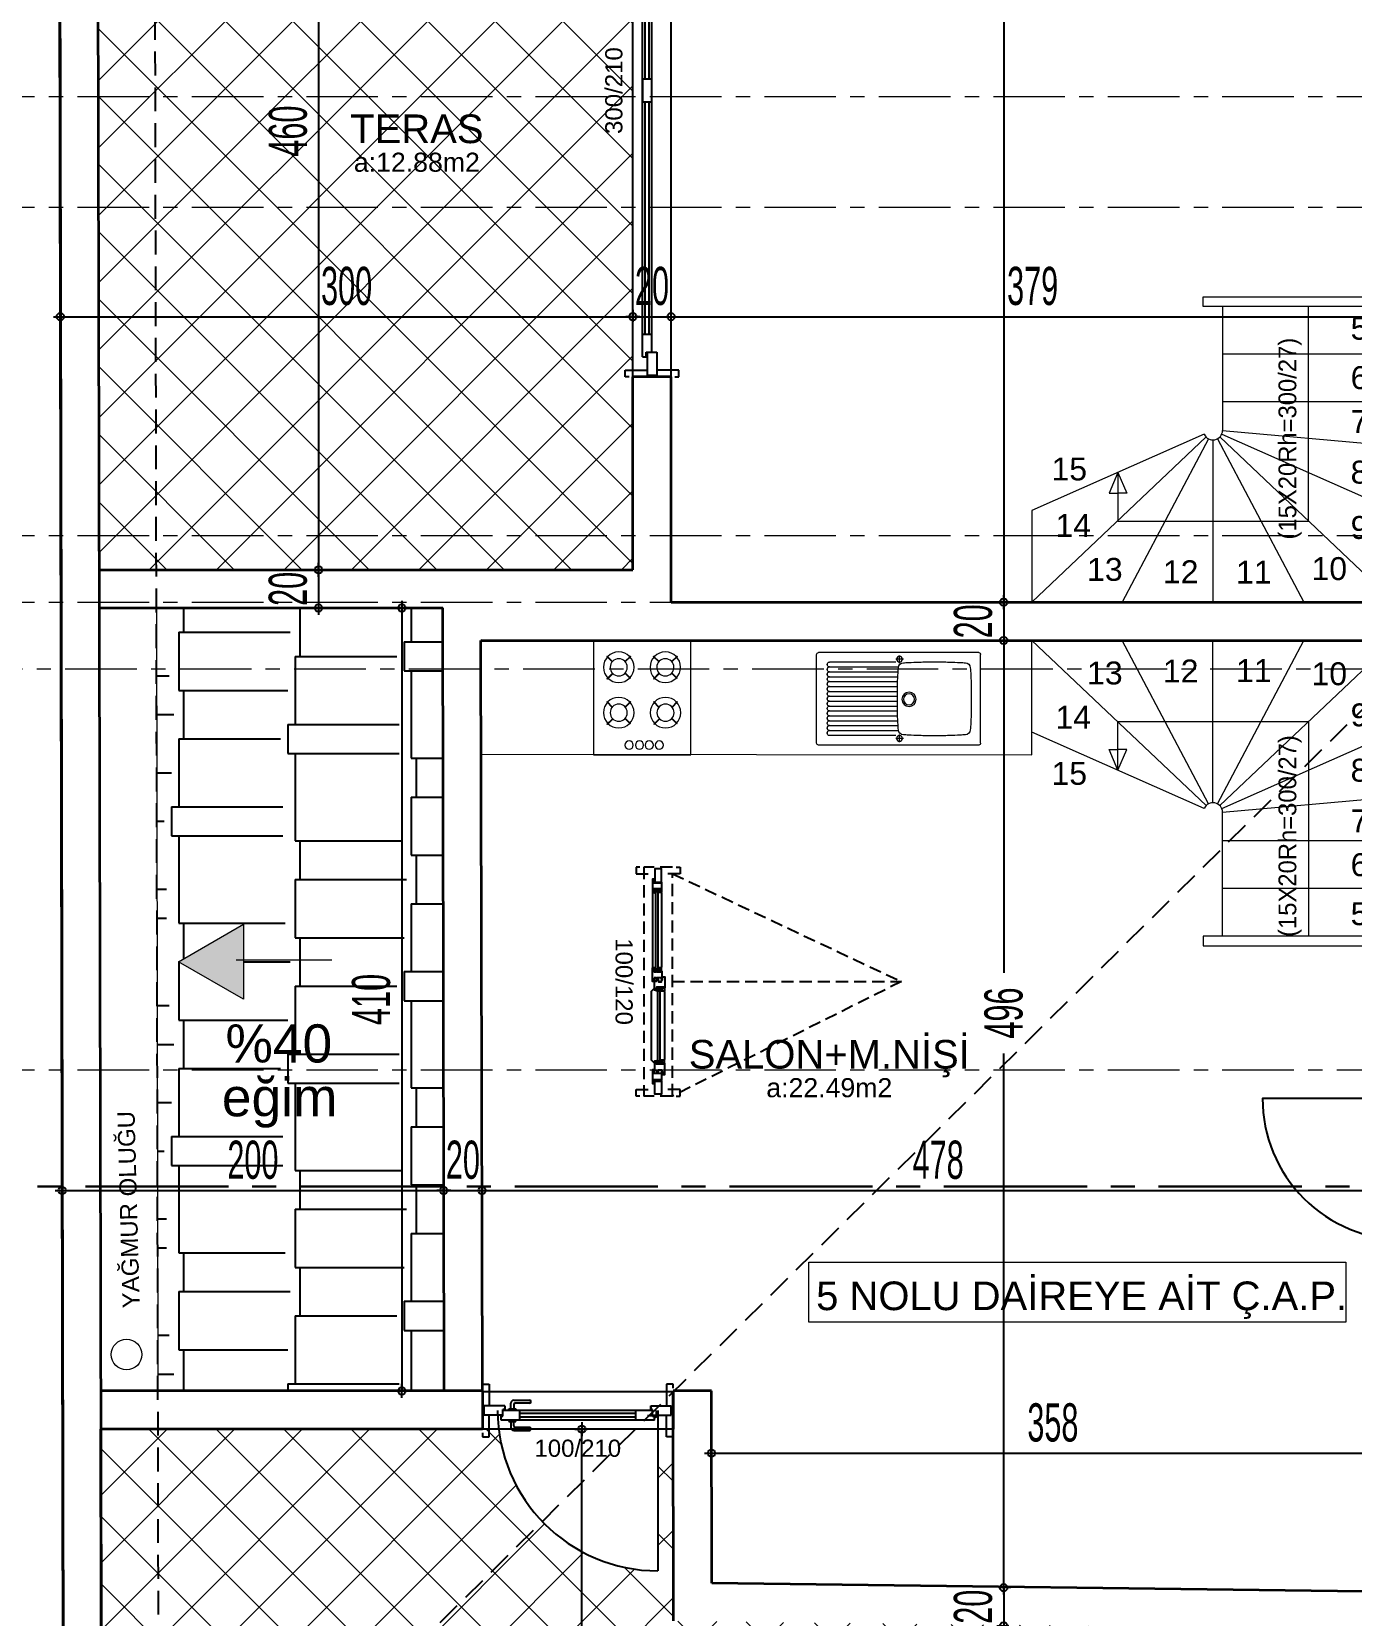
# Model space of a CAD drawing. Extents: x 386248 to 427517, y 4539405 to 4542296.
# Drawn here: x 398839 to 399531, y 4540400 to 4541230 of the extents above; entities that cross this region are included whole.
import ezdxf
from ezdxf.enums import TextEntityAlignment as Align

# ---------------------------------------------------------------- set-up
doc = ezdxf.new("R2010")
doc.units = 0
for name, pattern in [('CENTER', [2, 1.25, -0.25, 0.25, -0.25]), ('CENTER2', [1.125, 0.75, -0.125, 0.125, -0.125]), ('CENTERX2', [4, 2.5, -0.5, 0.5, -0.5]), ('DASHED2', [0.375, 0.25, -0.125]), ('DUZ', [0]), ('HIDDEN', [9.525, 6.35, -3.175])]:
    doc.linetypes.add(name, pattern=pattern)
for name, color, linetype, lineweight in [('AKS', 251, 'CENTERX2', 20), ('DUVAR', 4, 'Continuous', 35), ('GOR1', 51, 'Continuous', 25), ('KOTLAR', 63, 'Continuous', 30), ('MERDIVEN', 161, 'Continuous', 15), ('MIMARI', 2, 'Continuous', 20), ('OLCU10', 2, 'Continuous', 25), ('tarama ıslak zemin', 216, 'Continuous', 9), ('tarama2', 8, 'Continuous', 25), ('TEFRİŞ', 103, 'Continuous', 18)]:
    doc.layers.add(name, color=color, linetype=linetype, lineweight=lineweight)
for name, color, linetype in [('alan', 7, 'Continuous'), ('DIM', 7, 'Continuous'), ('duvar-kesim', 250, 'Continuous'), ('kapi', 16, 'Continuous'), ('kapi-yazi', 140, 'Continuous'), ('mahal', 7, 'Continuous'), ('Standart', 7, 'Continuous'), ('Y-IMAR', 15, 'DUZ')]:
    doc.layers.add(name, color=color, linetype=linetype)
doc.styles.get("Standard").update_dxf_attribs({"font": 'arial.ttf'})
doc.styles.add('STYLE4', font='comic.ttf', dxfattribs={"height": 9})
doc.styles.add('T', font='ISOt.shx', dxfattribs={"width": 0.6})
doc.dimstyles.new('DOT2', dxfattribs={"dimtxt": 20, "dimasz": 0.7, "dimexe": 5, "dimexo": 5, "dimgap": 6, "dimtad": 1, "dimdec": 0, "dimdsep": 46, "dimtxsty": 'T', "dimblk1": 'SEL2', "dimblk2": 'SEL2', "dimsah": 1, "dimcen": 0, "dimse1": 1, "dimse2": 1, "dimclrd": 256, "dimclre": 256, "dimclrt": 256, "dimadec": 0, "dimazin": 0, "dimtfac": 1, "dimtdec": 0, "dimtix": 1, "dimtmove": 2, "dimatfit": 3, "dimldrblk": 'SEL2', "dimfxl": 1, "dimtolj": 1, "dimtzin": 0, "dimarcsym": 0})
pattern_1 = [(45, (170792.406, 4604203.09), (-17.6776695, 17.6776695), []), (135, (170792.406, 4604203.09), (-17.6776695, -17.6776695), [])]

# ---------------------------------------------------------------- blocks, each defined once
blk = doc.blocks.new('90091099123')
at = {"layer": 'MERDIVEN'}
for p, q in [((399395.55, 4547472.78), (399305.55, 4547472.78)), ((399305.55, 4547472.78), (399305.55, 4547407.78)), ((399395.55, 4547447.78), (399305.55, 4547447.78)), ((399395.55, 4547422.78), (399305.55, 4547422.78)), ((399295.97, 4547405.76), (399205.55, 4547365.81)), ((399296.92, 4547404.34), (399205.55, 4547317.78)), ((399298.21, 4547403.36), (399252.94, 4547317.76)), ((399300.55, 4547402.78), (399300.55, 4547317.78)), ((399302.89, 4547403.36), (399348.16, 4547317.76)), ((399304.18, 4547404.34), (399395.55, 4547317.78)), ((399305.12, 4547405.76), (399395.55, 4547365.81)), ((399305.55, 4547407.78), (399395.55, 4547399.77)), ((399205.55, 4547365.81), (399205.55, 4547317.78)), ((399296.92, 4547211.21), (399205.55, 4547297.78)), ((399205.55, 4547249.74), (399205.55, 4547297.78)), ((399298.21, 4547212.2), (399252.94, 4547297.79)), ((399300.55, 4547212.78), (399300.55, 4547297.78)), ((399302.89, 4547212.2), (399348.16, 4547297.79)), ((399304.18, 4547211.21), (399395.55, 4547297.78)), ((399295.97, 4547209.8), (399205.55, 4547249.74)), ((399305.12, 4547209.8), (399395.55, 4547249.74)), ((399305.55, 4547207.78), (399395.55, 4547215.78)), ((399305.55, 4547142.78), (399305.55, 4547207.78)), ((399395.55, 4547192.78), (399305.55, 4547192.78)), ((399395.55, 4547167.78), (399305.55, 4547167.78)), ((399395.55, 4547142.78), (399305.55, 4547142.78))]:
    blk.add_line(p, q, dxfattribs=at)
at = {"layer": 'MERDIVEN', "color": 1}
for points in [[(399395.55, 4547472.78), (399295.47, 4547472.78), (399295.47, 4547477.78), (399395.55, 4547477.78)], [(399395.55, 4547142.78), (399295.47, 4547142.78), (399295.47, 4547137.78), (399395.55, 4547137.78)]]:
    blk.add_lwpolyline(points, dxfattribs=at)
at = {"layer": 'MERDIVEN'}
for points in [[(399250.76, 4547385.78), (399250.76, 4547360.28), (399350.55, 4547360.28), (399350.55, 4547472.78)], [(399250.76, 4547385.78), (399246.12, 4547374.98), (399250.76, 4547374.98)], [(399250.76, 4547385.78), (399255.41, 4547374.98), (399250.76, 4547374.98)], [(399250.76, 4547229.77), (399250.76, 4547255.28), (399350.55, 4547255.28), (399350.55, 4547142.78)], [(399250.76, 4547229.77), (399246.12, 4547240.57), (399250.76, 4547240.57)], [(399250.76, 4547229.77), (399255.41, 4547240.57), (399250.76, 4547240.57)]]:
    blk.add_lwpolyline(points, dxfattribs=at)
for centre, start, end in [((399300.55, 4547407.78), 203.83429, 0), ((399300.55, 4547207.78), 0, 156.16571)]:
    blk.add_arc(centre, 5, start, end, dxfattribs=at)
for s, p in [('5', (399372.7, 4547455.32)), ('6', (399372.7, 4547429.43)), ('7', (399372.7, 4547406.44)), ('15', (399215.93, 4547381.59)), ('8', (399372.7, 4547379.93)), ('14', (399218, 4547351.98)), ('9', (399372.7, 4547350.94)), ('13', (399234.57, 4547328.99)), ('12', (399274.33, 4547327.74)), ('11', (399312.64, 4547327.54)), ('10', (399352.2, 4547329.4)), ('13', (399234.57, 4547274.72)), ('12', (399274.33, 4547275.76)), ('11', (399312.64, 4547275.97)), ('10', (399352.2, 4547274.31)), ('14', (399218, 4547251.53)), ('9', (399372.7, 4547252.77)), ('15', (399215.93, 4547222.12)), ('8', (399372.7, 4547223.78)), ('7', (399372.7, 4547197.27)), ('6', (399372.7, 4547174.28)), ('5', (399372.7, 4547148.6))]:
    blk.add_text(s, height=12, dxfattribs=at).set_placement(p)
at = {"layer": 'MERDIVEN', "style": 'STYLE4'}
for p in [(399344.23, 4547350.64), (399344.23, 4547142.44)]:
    blk.add_text('(15X20Rh=300/27)', height=9.3209, rotation=90, dxfattribs=at).set_placement(p)
blk = doc.blocks.new('50505')
at = {"layer": 'Y-IMAR', "color": 6, "linetype": 'DASHED2', "ltscale": 50}
blk.add_line((399490.75, 4547372.27), (398698.28, 4546588.08), dxfattribs=at)
blk = doc.blocks.new('G$C086A00F8')
blk.add_line((18.93, 80.44), (18.93, 30.26))
blk.add_lwpolyline([(39.35, 34.11), (19.74, 0), (0, 34.05)], close=True)
for points in [[(19.74, 0), (39.35, 34.11), (0, 34.05)], [(39.35, 34.11), (0, 34.05), (19.74, 0), (39.35, 34.11)], [(0, 34.05), (19.74, 0), (39.35, 34.11), (0, 34.05)]]:
    blk.add_solid(points)
for s, p in [('%40', (72.47, 24.67)), ('eğim', (100.64, 22.77))]:
    blk.add_text(s, height=20, rotation=90).set_placement(p)
blk = doc.blocks.new('SEL2')
at = {"layer": 'OLCU10'}
for p, q in [((5.25, 0), (-5.25, 0)), ((0, 5.25), (0, -3.95))]:
    blk.add_line(p, q, dxfattribs=at)
blk.add_circle((0, 0), 2.75, dxfattribs=at)
blk = doc.blocks.new('*D2255')
at = {"layer": 'Defpoints', "color": 0}
for p in [(399336.09, 4541607.38), (399337.53, 4540930.76), (399348.29, 4540930.76)]:
    blk.add_point(p, dxfattribs=at)
at = {"layer": 'DIM', "lineweight": -2}
blk.add_line((399348.29, 4541606.68), (399348.29, 4540931.46), dxfattribs=at)
at = {"layer": 'DIM', "linetype": 'ByBlock', "lineweight": -2, "xscale": 0.7, "yscale": 0.7, "zscale": 0.7}
for p, rotation in [((399348.29, 4541607.38), 90), ((399348.29, 4540930.76), 270)]:
    blk.add_blockref('SEL2', p, dxfattribs=dict(at, rotation=rotation))
at = {"layer": 'DIM', "insert": (399332.29, 4541269.07), "char_height": 20, "attachment_point": 5, "rotation": 90, "style": 'T'}
blk.add_mtext('\\A1;677', dxfattribs=at)
blk = doc.blocks.new('*D2256')
at = {"layer": 'Defpoints', "color": 0}
for p in [(399337.53, 4540930.76), (399323.95, 4540910.76), (399348.29, 4540910.76)]:
    blk.add_point(p, dxfattribs=at)
at = {"layer": 'DIM', "lineweight": -2}
for p, q in [((399348.29, 4540931.46), (399348.29, 4540932.16)), ((399348.29, 4540930.76), (399348.29, 4540910.76)), ((399348.29, 4540910.06), (399348.29, 4540909.36))]:
    blk.add_line(p, q, dxfattribs=at)
at = {"layer": 'DIM', "linetype": 'ByBlock', "lineweight": -2, "xscale": 0.7, "yscale": 0.7, "zscale": 0.7}
for p, rotation in [((399348.29, 4540930.76), 270), ((399348.29, 4540910.76), 90)]:
    blk.add_blockref('SEL2', p, dxfattribs=dict(at, rotation=rotation))
at = {"layer": 'DIM', "insert": (399332.29, 4540920.76), "char_height": 20, "attachment_point": 5, "rotation": 90, "style": 'T'}
blk.add_mtext('\\A1;20', dxfattribs=at)
blk = doc.blocks.new('*D2257')
at = {"layer": 'Defpoints', "color": 0}
for p in [(399323.95, 4540910.76), (399348.29, 4540414.56), (399378.19, 4540414.56)]:
    blk.add_point(p, dxfattribs=at)
at = {"layer": 'DIM', "lineweight": -2}
for p, q in [((399348.29, 4540910.06), (399348.29, 4540736.71)), ((399348.29, 4540415.26), (399348.29, 4540694.43))]:
    blk.add_line(p, q, dxfattribs=at)
at = {"layer": 'DIM', "linetype": 'ByBlock', "lineweight": -2, "xscale": 0.7, "yscale": 0.7, "zscale": 0.7}
for p, rotation in [((399348.29, 4540910.76), 90), ((399348.29, 4540414.56), 270)]:
    blk.add_blockref('SEL2', p, dxfattribs=dict(at, rotation=rotation))
at = {"layer": 'DIM', "insert": (399348.29, 4540715.57), "char_height": 20, "attachment_point": 5, "rotation": 90, "style": 'T'}
blk.add_mtext('\\A1;496', dxfattribs=at)
blk = doc.blocks.new('*D2258')
at = {"layer": 'Defpoints', "color": 0}
for p in [(399378.19, 4540414.56), (399348.29, 4540394.56), (399377.94, 4540394.56)]:
    blk.add_point(p, dxfattribs=at)
at = {"layer": 'DIM', "lineweight": -2}
for p, q in [((399348.29, 4540415.26), (399348.29, 4540415.96)), ((399348.29, 4540414.56), (399348.29, 4540394.56)), ((399348.29, 4540393.86), (399348.29, 4540393.16))]:
    blk.add_line(p, q, dxfattribs=at)
at = {"layer": 'DIM', "linetype": 'ByBlock', "lineweight": -2, "xscale": 0.7, "yscale": 0.7, "zscale": 0.7}
for p, rotation in [((399348.29, 4540414.56), 270), ((399348.29, 4540394.56), 90)]:
    blk.add_blockref('SEL2', p, dxfattribs=dict(at, rotation=rotation))
at = {"layer": 'DIM', "insert": (399332.29, 4540404.56), "char_height": 20, "attachment_point": 5, "rotation": 90, "style": 'T'}
blk.add_mtext('\\A1;20', dxfattribs=at)
blk = doc.blocks.new('*D2260')
at = {"layer": 'Defpoints', "color": 0}
for p in [(398854.81, 4540637.83), (399054.81, 4540638.23), (399054.81, 4540622.57)]:
    blk.add_point(p, dxfattribs=at)
at = {"layer": 'DIM', "lineweight": -2}
blk.add_line((398855.51, 4540622.57), (399054.11, 4540622.57), dxfattribs=at)
at = {"layer": 'DIM', "linetype": 'ByBlock', "lineweight": -2, "xscale": 0.7, "yscale": 0.7, "zscale": 0.7, "rotation": 180}
blk.add_blockref('SEL2', (398854.81, 4540622.57), dxfattribs=at)
at = {"layer": 'DIM', "linetype": 'ByBlock', "lineweight": -2, "xscale": 0.7, "yscale": 0.7, "zscale": 0.7}
blk.add_blockref('SEL2', (399054.81, 4540622.57), dxfattribs=at)
at = {"layer": 'DIM', "insert": (398954.81, 4540638.57), "char_height": 20, "attachment_point": 5, "style": 'T'}
blk.add_mtext('\\A1;200', dxfattribs=at)
blk = doc.blocks.new('*D2261')
at = {"layer": 'Defpoints', "color": 0}
for p in [(399054.81, 4540638.23), (399074.9, 4540622.57), (399074.9, 4540594.58)]:
    blk.add_point(p, dxfattribs=at)
at = {"layer": 'DIM', "lineweight": -2}
for p, q in [((399054.11, 4540622.57), (399053.41, 4540622.57)), ((399054.81, 4540622.57), (399074.9, 4540622.57)), ((399075.6, 4540622.57), (399076.3, 4540622.57))]:
    blk.add_line(p, q, dxfattribs=at)
at = {"layer": 'DIM', "linetype": 'ByBlock', "lineweight": -2, "xscale": 0.7, "yscale": 0.7, "zscale": 0.7}
blk.add_blockref('SEL2', (399054.81, 4540622.57), dxfattribs=at)
at = {"layer": 'DIM', "linetype": 'ByBlock', "lineweight": -2, "xscale": 0.7, "yscale": 0.7, "zscale": 0.7, "rotation": 180}
blk.add_blockref('SEL2', (399074.9, 4540622.57), dxfattribs=at)
at = {"layer": 'DIM', "insert": (399064.86, 4540638.57), "char_height": 20, "attachment_point": 5, "style": 'T'}
blk.add_mtext('\\A1;20', dxfattribs=at)
blk = doc.blocks.new('*D2262')
at = {"layer": 'Defpoints', "color": 0}
for p in [(399552.94, 4540622.57), (399074.9, 4540594.58), (399552.94, 4540594.58)]:
    blk.add_point(p, dxfattribs=at)
at = {"layer": 'DIM', "lineweight": -2}
blk.add_line((399075.6, 4540622.57), (399552.24, 4540622.57), dxfattribs=at)
at = {"layer": 'DIM', "linetype": 'ByBlock', "lineweight": -2, "xscale": 0.7, "yscale": 0.7, "zscale": 0.7, "rotation": 180}
blk.add_blockref('SEL2', (399074.9, 4540622.57), dxfattribs=at)
at = {"layer": 'DIM', "linetype": 'ByBlock', "lineweight": -2, "xscale": 0.7, "yscale": 0.7, "zscale": 0.7}
blk.add_blockref('SEL2', (399552.94, 4540622.57), dxfattribs=at)
at = {"layer": 'DIM', "insert": (399313.92, 4540638.57), "char_height": 20, "attachment_point": 5, "style": 'T'}
blk.add_mtext('\\A1;478', dxfattribs=at)
blk = doc.blocks.new('*D2273')
at = {"layer": 'Defpoints', "color": 0}
for p in [(399127.22, 4540497.59), (399138.31, 4540497.59), (399138.31, 4540197.54)]:
    blk.add_point(p, dxfattribs=at)
at = {"layer": 'DIM', "lineweight": -2}
blk.add_line((399127.22, 4540198.24), (399127.22, 4540496.89), dxfattribs=at)
at = {"layer": 'DIM', "linetype": 'ByBlock', "lineweight": -2, "xscale": 0.7, "yscale": 0.7, "zscale": 0.7}
for p, rotation in [((399127.22, 4540497.59), 90), ((399127.22, 4540197.54), 270)]:
    blk.add_blockref('SEL2', p, dxfattribs=dict(at, rotation=rotation))
at = {"layer": 'DIM', "insert": (399111.22, 4540347.57), "char_height": 20, "attachment_point": 5, "rotation": 90, "style": 'T'}
blk.add_mtext('\\A1;300', dxfattribs=at)
blk = doc.blocks.new('*D2274')
at = {"layer": 'Defpoints', "color": 0}
for p in [(399028.59, 4540927.76), (399032.83, 4540517.59), (399035.07, 4540517.59)]:
    blk.add_point(p, dxfattribs=at)
at = {"layer": 'DIM', "lineweight": -2}
blk.add_line((399032.83, 4540927.06), (399032.83, 4540518.29), dxfattribs=at)
at = {"layer": 'DIM', "linetype": 'ByBlock', "lineweight": -2, "xscale": 0.7, "yscale": 0.7, "zscale": 0.7}
for p, rotation in [((399032.83, 4540927.76), 90), ((399032.83, 4540517.59), 270)]:
    blk.add_blockref('SEL2', p, dxfattribs=dict(at, rotation=rotation))
at = {"layer": 'DIM', "insert": (399016.83, 4540722.68), "char_height": 20, "attachment_point": 5, "rotation": 90, "style": 'T'}
blk.add_mtext('\\A1;410', dxfattribs=at)
blk = doc.blocks.new('*D2275')
at = {"layer": 'Defpoints', "color": 0}
for p in [(398853.89, 4541103.42), (399153.95, 4541103.42), (399153.95, 4541080.34)]:
    blk.add_point(p, dxfattribs=at)
at = {"layer": 'DIM', "lineweight": -2}
blk.add_line((398854.59, 4541080.34), (399153.25, 4541080.34), dxfattribs=at)
at = {"layer": 'DIM', "linetype": 'ByBlock', "lineweight": -2, "xscale": 0.7, "yscale": 0.7, "zscale": 0.7, "rotation": 180}
blk.add_blockref('SEL2', (398853.89, 4541080.34), dxfattribs=at)
at = {"layer": 'DIM', "linetype": 'ByBlock', "lineweight": -2, "xscale": 0.7, "yscale": 0.7, "zscale": 0.7}
blk.add_blockref('SEL2', (399153.95, 4541080.34), dxfattribs=at)
at = {"layer": 'DIM', "insert": (399003.92, 4541096.34), "char_height": 20, "attachment_point": 5, "style": 'T'}
blk.add_mtext('\\A1;300', dxfattribs=at)
blk = doc.blocks.new('*D2276')
at = {"layer": 'Defpoints', "color": 0}
for p in [(399153.95, 4541103.42), (399173.95, 4541080.34), (399173.95, 4541065.77)]:
    blk.add_point(p, dxfattribs=at)
at = {"layer": 'DIM', "lineweight": -2}
for p, q in [((399153.25, 4541080.34), (399152.55, 4541080.34)), ((399153.95, 4541080.34), (399173.95, 4541080.34)), ((399174.65, 4541080.34), (399175.35, 4541080.34))]:
    blk.add_line(p, q, dxfattribs=at)
at = {"layer": 'DIM', "linetype": 'ByBlock', "lineweight": -2, "xscale": 0.7, "yscale": 0.7, "zscale": 0.7}
blk.add_blockref('SEL2', (399153.95, 4541080.34), dxfattribs=at)
at = {"layer": 'DIM', "linetype": 'ByBlock', "lineweight": -2, "xscale": 0.7, "yscale": 0.7, "zscale": 0.7, "rotation": 180}
blk.add_blockref('SEL2', (399173.95, 4541080.34), dxfattribs=at)
at = {"layer": 'DIM', "insert": (399163.95, 4541096.34), "char_height": 20, "attachment_point": 5, "style": 'T'}
blk.add_mtext('\\A1;20', dxfattribs=at)
blk = doc.blocks.new('*D2277')
at = {"layer": 'Defpoints', "color": 0}
for p in [(399552.94, 4541080.34), (399173.95, 4541065.77), (399552.94, 4541065.77)]:
    blk.add_point(p, dxfattribs=at)
at = {"layer": 'DIM', "lineweight": -2}
blk.add_line((399174.65, 4541080.34), (399552.24, 4541080.34), dxfattribs=at)
at = {"layer": 'DIM', "linetype": 'ByBlock', "lineweight": -2, "xscale": 0.7, "yscale": 0.7, "zscale": 0.7, "rotation": 180}
blk.add_blockref('SEL2', (399173.95, 4541080.34), dxfattribs=at)
at = {"layer": 'DIM', "linetype": 'ByBlock', "lineweight": -2, "xscale": 0.7, "yscale": 0.7, "zscale": 0.7}
blk.add_blockref('SEL2', (399552.94, 4541080.34), dxfattribs=at)
at = {"layer": 'DIM', "insert": (399363.45, 4541096.34), "char_height": 20, "attachment_point": 5, "style": 'T'}
blk.add_mtext('\\A1;379', dxfattribs=at)
blk = doc.blocks.new('*D2287')
at = {"layer": 'Defpoints', "color": 0}
for p in [(399013.48, 4541407.38), (398989.22, 4540947.76), (399014.09, 4540947.76)]:
    blk.add_point(p, dxfattribs=at)
at = {"layer": 'DIM', "lineweight": -2}
blk.add_line((398989.22, 4541406.68), (398989.22, 4540948.46), dxfattribs=at)
at = {"layer": 'DIM', "linetype": 'ByBlock', "lineweight": -2, "xscale": 0.7, "yscale": 0.7, "zscale": 0.7}
for p, rotation in [((398989.22, 4541407.38), 90), ((398989.22, 4540947.76), 270)]:
    blk.add_blockref('SEL2', p, dxfattribs=dict(at, rotation=rotation))
at = {"layer": 'DIM', "insert": (398973.22, 4541177.57), "char_height": 20, "attachment_point": 5, "rotation": 90, "style": 'T'}
blk.add_mtext('\\A1;460', dxfattribs=at)
blk = doc.blocks.new('*D2288')
at = {"layer": 'Defpoints', "color": 0}
for p in [(399014.09, 4540947.76), (398989.22, 4540927.76), (399014.09, 4540927.76)]:
    blk.add_point(p, dxfattribs=at)
at = {"layer": 'DIM', "lineweight": -2}
for p, q in [((398989.22, 4540948.46), (398989.22, 4540949.16)), ((398989.22, 4540947.76), (398989.22, 4540927.76)), ((398989.22, 4540927.06), (398989.22, 4540926.36))]:
    blk.add_line(p, q, dxfattribs=at)
at = {"layer": 'DIM', "linetype": 'ByBlock', "lineweight": -2, "xscale": 0.7, "yscale": 0.7, "zscale": 0.7}
for p, rotation in [((398989.22, 4540947.76), 270), ((398989.22, 4540927.76), 90)]:
    blk.add_blockref('SEL2', p, dxfattribs=dict(at, rotation=rotation))
at = {"layer": 'DIM', "insert": (398973.22, 4540937.76), "char_height": 20, "attachment_point": 5, "rotation": 90, "style": 'T'}
blk.add_mtext('\\A1;20', dxfattribs=at)
blk = doc.blocks.new('fm-door5')
at = {"linetype": 'Continuous'}
for p, q in [((0, 2.5), (0, -2.5)), ((10, 2.5), (0, 2.5)), ((8, 5), (8, 3)), ((8, 5), (242, 5)), ((10, 3), (8, 3)), ((8, 3), (10, 3)), ((10, 3), (10, 0)), ((10, 2.5), (10, -2.5)), ((10, 0), (240, 0)), ((18, 5), (18, 0)), ((232, 5), (232, 0)), ((240, 3), (242, 3)), ((240, 3), (240, 0)), ((240, 3), (242, 3)), ((240, 2.5), (250, 2.5)), ((240, -2.5), (240, 2.5)), ((242, 5), (242, 3)), ((250, -2.5), (250, 2.5)), ((10, -2.5), (0, -2.5)), ((240, -2.5), (250, -2.5))]:
    blk.add_line(p, q, dxfattribs=at)
at = {"color": 8, "linetype": 'Continuous'}
for p, q in [((18, 3.5), (120, 3.5)), ((18, 1.5), (120, 1.5)), ((130, 3.5), (232, 3.5)), ((130, 1.5), (232, 1.5))]:
    blk.add_line(p, q, dxfattribs=at)
at = {"linetype": 'Continuous'}
blk.add_lwpolyline([(130, 5), (120, 5), (120, 0), (130, 0)], close=True, dxfattribs=at)
blk = doc.blocks.new('Firin-3')
blk.add_lwpolyline([(-25.5, 0), (25.5, 0), (25.5, -60), (-25.5, -60)], close=True)
at = {"color": 8}
for points in [[(-18.33, -8.27), (-15.49, -11.11), (-15.67, -11.29), (-18.51, -8.45)], [(-6.09, -8.27), (-5.91, -8.45), (-8.75, -11.29), (-8.93, -11.11)], [(6.09, -8.27), (8.93, -11.11), (8.75, -11.29), (5.91, -8.45)], [(18.32, -8.27), (18.5, -8.45), (15.67, -11.29), (15.48, -11.11)], [(-18.2, -19.98), (-18.38, -19.79), (-15.54, -16.96), (-15.36, -17.14)], [(-9.07, -17.42), (-6.23, -20.26), (-6.05, -20.08), (-8.89, -17.24)], [(6.22, -19.98), (6.04, -19.79), (8.88, -16.96), (9.06, -17.14)], [(15.34, -17.42), (18.18, -20.26), (18.36, -20.08), (15.53, -17.24)], [(-18.43, -32.06), (-15.59, -34.89), (-15.77, -35.08), (-18.61, -32.24)], [(-6.19, -32.06), (-6.01, -32.24), (-8.85, -35.08), (-9.03, -34.89)], [(6.09, -32.06), (8.93, -34.89), (8.75, -35.08), (5.91, -32.24)], [(18.32, -32.06), (18.5, -32.24), (15.67, -35.08), (15.48, -34.89)], [(-18.3, -43.76), (-18.48, -43.58), (-15.64, -40.74), (-15.46, -40.92)], [(-9.17, -41.2), (-6.33, -44.04), (-6.15, -43.86), (-8.99, -41.02)], [(6.22, -43.76), (6.04, -43.58), (8.88, -40.74), (9.06, -40.92)], [(15.34, -41.2), (18.18, -44.04), (18.36, -43.86), (15.53, -41.02)]]:
    blk.add_lwpolyline(points, close=True, dxfattribs=at)
for centre, radius in [((-12.21, -14.07), 8.01), ((12.21, -14.07), 8.01), ((-12.21, -14.07), 4.49), ((12.21, -14.07), 4.49), ((-12.31, -37.85), 8.01), ((12.21, -37.85), 8.01), ((-12.31, -37.85), 4.49), ((12.21, -37.85), 4.49), ((-9.03, -54.83), 2.16), ((-3.78, -54.83), 2.16), ((1.34, -54.83), 2.16), ((6.77, -54.83), 2.16)]:
    blk.add_circle(centre, radius, dxfattribs=at)
blk = doc.blocks.new('Evye-2')
for p, q in [((-37.5, -23), (-37.5, 23.5)), ((-36.5, 24.5), (47.5, 24.5)), ((3, 21), (7, 21)), ((5, 19), (5, 23)), ((48.5, -23), (48.5, 23.5)), ((-36.5, -24), (47.5, -24)), ((3, -20.5), (7, -20.5)), ((5, -22.5), (5, -18.5))]:
    blk.add_line(p, q)
at = {"color": 8}
for p, q in [((41.7, 16.9366), (5.5459, 16.9366)), ((7, 19.5), (41.7, 19.5)), ((42.9, 18.3), (42.9, 18.1366)), ((41.7, 14.3766), (6, 14.3766)), ((41.7, 11.8166), (6, 11.8166)), ((41.7, 9.2566), (6, 9.2566)), ((42.9, 15.7366), (42.9, 15.5766)), ((42.9, 13.1766), (42.9, 13.0166)), ((42.9, 10.6166), (42.9, 10.4566)), ((41.7, 6.6966), (6.0519, 6.6966)), ((41.7, 4.1366), (6.0917, 4.1366)), ((41.7, 1.5766), (6.1117, 1.5766)), ((42.9, 8.0566), (42.9, 7.8966)), ((42.9, 5.4966), (42.9, 5.3366)), ((42.9, 2.9366), (42.9, 2.7766)), ((42.9, 0.3766), (42.9, 0.2166)), ((41.7, -6.1034), (6.0537, -6.1034)), ((41.7, -3.5434), (6.0928, -3.5434)), ((41.7, -0.9834), (6.1121, -0.9834)), ((42.9, -2.1834), (42.9, -2.3434)), ((42.9, -4.7434), (42.9, -4.9034)), ((42.9, -7.3034), (42.9, -7.4634)), ((41.7, -16.3434), (5.5602, -16.3434)), ((41.7, -8.6634), (6, -8.6634)), ((41.7, -11.2234), (6, -11.2234)), ((41.7, -13.7834), (6, -13.7834)), ((42.9, -9.8634), (42.9, -10.0234)), ((42.9, -12.4234), (42.9, -12.5834)), ((42.9, -14.9834), (42.9, -15.1434)), ((7, -19), (41.7, -19)), ((42.9, -17.5434), (42.9, -17.8))]:
    blk.add_line(p, q, dxfattribs=at)
for centre, radius in [((5, 21), 1.5), ((0, 0), 3.75), ((0, 0), 2.9), ((5, -20.5), 1.5)]:
    blk.add_circle(centre, radius)
for centre, radius, start, end in [((-36.5, 23.5), 1, 90, 180), ((-29.5, 16.5), 2.5831, 90, 180), ((-22.9779, -47.8015), 67.2017, 93.313256, 95.56949), ((-17.2225, -147.2206), 166.7873, 91.373663, 93.313194), ((-13.2502, -312.8726), 332.4869, 89.999972, 91.373679), ((-13.2498, -312.8726), 332.4869, 88.626321, 90.000028), ((-9.2775, -147.2206), 166.7873, 86.686806, 88.626337), ((-3.5221, -47.8011), 67.2014, 84.430506, 86.686741), ((3, 16.5), 2.5831, 0, 90), ((47.5, 23.5), 1, 0, 90), ((134.2205, 4.2225), 166.7873, 176.686806, 178.626337), ((34.8012, 9.9778), 67.2016, 174.430498, 176.686733), ((-61.3012, 9.9779), 67.2016, 3.313246, 5.569481), ((-160.7205, 4.2225), 166.7873, 1.373663, 3.313194), ((299.8725, 0.2501), 332.4869, 178.626321, 180.000028), ((299.8725, 0.2498), 332.4869, 179.999972, 181.373679), ((-326.3726, 0.2498), 332.4869, 358.626321, 0.000028), ((-326.3725, 0.2501), 332.4869, 359.999972, 1.373679), ((134.2205, -3.7226), 166.7873, 181.373663, 183.313194), ((-160.7205, -3.7226), 166.7873, 356.686806, 358.626337), ((34.8012, -9.4779), 67.2015, 183.313269, 185.569504), ((-29.5, -16), 2.5831, 180, 270), ((3, -16), 2.5831, 270, 0), ((-61.3012, -9.478), 67.2015, 354.430518, 356.686753), ((-36.5, -23), 1, 180, 270), ((-22.9779, 48.3014), 67.2017, 264.43051, 266.686744), ((-17.2225, 147.7205), 166.7873, 266.686806, 268.626337), ((-13.2502, 313.3725), 332.4869, 268.626321, 270.000028), ((-13.2498, 313.3725), 332.4869, 269.999972, 271.373679), ((-9.2775, 147.7205), 166.7873, 271.373663, 273.313194), ((-3.5221, 48.301), 67.2014, 273.313238, 275.569472), ((47.5, -23), 1, 270, 0)]:
    blk.add_arc(centre, radius, start, end)
for centre, start, end in [((41.7, 18.3), 0, 90), ((41.7, 18.1366), 270, 0), ((41.7, 15.7366), 0, 90), ((41.7, 15.5766), 270, 0), ((41.7, 13.1766), 0, 90), ((41.7, 13.0166), 270, 0), ((41.7, 10.6166), 0, 90), ((41.7, 10.4566), 270, 0), ((41.7, 8.0566), 0, 90), ((41.7, 7.8966), 270, 0), ((41.7, 5.4966), 0, 90), ((41.7, 5.3366), 270, 0), ((41.7, 2.9366), 0, 90), ((41.7, 2.7766), 270, 0), ((41.7, 0.3766), 0, 90), ((41.7, 0.2166), 270, 0), ((41.7, -2.1834), 0, 90), ((41.7, -2.3434), 270, 0), ((41.7, -4.7434), 0, 90), ((41.7, -4.9034), 270, 0), ((41.7, -7.3034), 0, 90), ((41.7, -7.4634), 270, 0), ((41.7, -9.8634), 0, 90), ((41.7, -10.0234), 270, 0), ((41.7, -12.4234), 0, 90), ((41.7, -12.5834), 270, 0), ((41.7, -14.9834), 0, 90), ((41.7, -15.1434), 270, 0), ((41.7, -17.5434), 0, 90), ((41.7, -17.8), 270, 0)]:
    blk.add_arc(centre, 1.2, start, end, dxfattribs=at)
blk = doc.blocks.new('*D2313')
at = {"layer": 'Defpoints', "color": 0}
for p in [(399552.94, 4540484.97), (399195.16, 4540467.22), (399552.94, 4540467.22)]:
    blk.add_point(p, dxfattribs=at)
at = {"layer": 'DIM', "lineweight": -2}
blk.add_line((399195.86, 4540484.97), (399552.24, 4540484.97), dxfattribs=at)
at = {"layer": 'DIM', "linetype": 'ByBlock', "lineweight": -2, "xscale": 0.7, "yscale": 0.7, "zscale": 0.7, "rotation": 180}
blk.add_blockref('SEL2', (399195.16, 4540484.97), dxfattribs=at)
at = {"layer": 'DIM', "linetype": 'ByBlock', "lineweight": -2, "xscale": 0.7, "yscale": 0.7, "zscale": 0.7}
blk.add_blockref('SEL2', (399552.94, 4540484.97), dxfattribs=at)
at = {"layer": 'DIM', "insert": (399374.05, 4540500.97), "char_height": 20, "attachment_point": 5, "style": 'T'}
blk.add_mtext('\\A1;358', dxfattribs=at)
blk = doc.blocks.new('G$C5DD4B624')
at = {"layer": 'Standart', "color": 2, "linetype": 'CENTER2', "lineweight": 30, "ltscale": 100}
blk.add_lwpolyline([(-239.11, 858.4), (2019.62, 858.4)], dxfattribs=at)
blk = doc.blocks.new('fm-win2')
at = {"color": 8, "linetype": 'Continuous'}
for p, q in [((11, 1.37), (11, 0.17)), ((11, 1.37), (54.25, 1.37)), ((11, 0.17), (54.25, 0.17)), ((12, 1.37), (12, 0.17)), ((12.75, 3), (52.5, 3)), ((53.25, 1.37), (53.25, 0.17)), ((54.25, 1.37), (54.25, 0.17)), ((63.85, 0.28), (63.85, -0.92)), ((63.85, 0.28), (103.15, 0.28)), ((64.85, 0.28), (64.85, -0.92)), ((102.15, 0.28), (102.15, -0.92)), ((103.15, 0.28), (103.15, -0.92)), ((12.85, -1.85), (52.3, -1.85)), ((63.85, -0.92), (103.15, -0.92)), ((65.4, -3.35), (101.6, -3.35))]:
    blk.add_line(p, q, dxfattribs=at)
at = {"linetype": 'Continuous'}
for points in [[(7, -1.75), (0, -1.75), (0, 1.75), (7, 1.75)], [(7.5, -1.7), (7.5, -0.1), (7.2, -0.1), (7.2, 0.2), (7.5, 0.2), (7.5, 0.7), (7.2, 0.7), (7.2, 1), (7.5, 1), (7.5, 2), (6.16, 2), (6.16, 2.7), (5.65, 2.7), (5.51, 2), (5.2, 2), (5.4, 3), (12.5, 3), (12.7, 2), (12.39, 2), (12.25, 2.7), (11.74, 2.7), (11.74, 2), (10.5, 2), (10.5, 1), (10.8, 1), (10.8, 0.7), (10.5, 0.7), (10.5, 0.2), (10.8, 0.2), (10.8, -0.1), (10.5, -0.1), (10.5, -1.7), (10.8, -1.7), (10.8, -2), (7.2, -2), (7.2, -1.7)], [(58, 2), (59.24, 2), (59.24, 2.7), (59.75, 2.7), (59.89, 2), (60.2, 2), (60, 3), (52.75, 3), (52.55, 2), (52.86, 2), (53, 2.7), (53.51, 2.7), (53.51, 2), (54.75, 2), (54.75, 1), (54.45, 1), (54.45, 0.7), (54.75, 0.7), (54.75, 0.2), (54.45, 0.2), (54.45, -0.1), (54.75, -0.1), (54.75, -1.69), (54.45, -1.69), (54.45, -2), (58.3, -2), (58.3, -1.69), (58, -1.69), (58, -0.1), (58.3, -0.1), (58.3, 0.2), (58, 0.2), (58, 0.7), (58.3, 0.7), (58.3, 1), (58, 1)], [(63.05, -1.25), (63.05, 0.9), (63.89, 0.9), (63.89, 1.6), (64.4, 1.6), (64.54, 0.9), (64.85, 0.9), (64.65, 1.9), (59.75, 1.9), (59.75, 1.6), (59.85, 1.6), (59.85, 0.8), (59.05, 0.8), (59.05, -0.2), (60.05, -0.2), (60.05, -1.75), (59.05, -1.75), (59.05, -2.25), (57.5, -2.25), (57.5, -3.5), (63.35, -3.5), (63.35, -3.2), (63.05, -3.2), (63.05, -1.4), (63.35, -1.4), (63.35, -1.25)], [(103.95, -1.4), (103.65, -1.4), (103.65, -1.25), (103.95, -1.25), (103.95, 0.9), (103.11, 0.9), (103.11, 1.6), (102.6, 1.6), (102.46, 0.9), (102.15, 0.9), (102.35, 1.9), (107.25, 1.9), (107.25, 1.6), (107.15, 1.6), (107.15, 0.8), (107.95, 0.8), (107.95, -0.2), (106.95, -0.2), (106.95, -1.75), (107.95, -1.75), (107.95, -2.25), (109.5, -2.25), (109.5, -3.5), (103.65, -3.5), (103.65, -3.2), (103.95, -3.2)], [(109, 0.7), (108.7, 0.7), (108.7, 1), (109, 1), (109, 2), (107.76, 2), (107.76, 2.7), (107.25, 2.7), (107.11, 2), (106.8, 2), (107, 3), (114.35, 3), (114.55, 2), (114.24, 2), (114.1, 2.7), (113.59, 2.7), (113.59, 2), (112.25, 2), (112.25, 1), (112.55, 1), (112.55, 0.7), (112.25, 0.7), (112.25, 0.2), (112.55, 0.2), (112.55, -0.1), (112.25, -0.1), (112.25, -1.69), (112.55, -1.69), (112.55, -2), (108.7, -2), (108.7, -1.69), (109, -1.69), (109, -0.1), (108.7, -0.1), (108.7, 0.2), (109, 0.2)], [(113, -1.75), (120, -1.75), (120, 1.75), (113, 1.75)]]:
    blk.add_lwpolyline(points, close=True, dxfattribs=at)
at = {"color": 8, "linetype": 'Continuous'}
blk.add_lwpolyline([(63.45, 1.9), (65.25, 3.7), (101.75, 3.7), (103.55, 1.9)], dxfattribs=at)
for points in [[(10.9, -1.35), (10.9, -1.85), (12.6, -1.85), (12.6, -0.45), (12.3, -0.45), (12.3, -0.95), (11.8, -0.95), (11.8, -0.45), (11.5, -0.45), (11.5, -1.05), (10.7, -1.05), (10.7, -0.45), (10.6, -0.45), (10.6, -1.35)], [(54.35, -1.35), (54.35, -1.85), (52.65, -1.85), (52.65, -0.45), (52.95, -0.45), (52.95, -0.95), (53.45, -0.95), (53.45, -0.45), (53.75, -0.45), (53.75, -1.05), (54.55, -1.05), (54.55, -0.45), (54.65, -0.45), (54.65, -1.35)], [(63.15, -2.45), (63.45, -2.45), (63.45, -3.35), (65.15, -3.35), (65.15, -1.55), (64.85, -1.55), (64.85, -2.05), (64.35, -2.05), (64.35, -1.55), (64.05, -1.55), (64.05, -2.15), (63.25, -2.15), (63.25, -1.55), (63.15, -1.55)], [(103.85, -2.45), (103.55, -2.45), (103.55, -3.35), (101.85, -3.35), (101.85, -1.55), (102.15, -1.55), (102.15, -2.05), (102.65, -2.05), (102.65, -1.55), (102.95, -1.55), (102.95, -2.15), (103.75, -2.15), (103.75, -1.55), (103.85, -1.55)]]:
    blk.add_lwpolyline(points, close=True, dxfattribs=at)
blk = doc.blocks.new('güvercinli')
at = {"layer": 'duvar-kesim', "linetype": 'HIDDEN'}
for p, q in [((134034.64, -117635.29), (134034.64, -117620.29)), ((134154.64, -117620.29), (134034.64, -117620.29)), ((134154.64, -117635.29), (134154.64, -117620.29))]:
    blk.add_line(p, q, dxfattribs=at)
for points in [[(134034.64, -117618.29), (134034.64, -117616.29), (134038.14, -117616.29), (134038.14, -117625.29)], [(134154.64, -117618.29), (134154.64, -117616.29), (134151.14, -117616.29), (134151.14, -117625.29)], [(134034.64, -117637.29), (134034.64, -117639.29), (134038.14, -117639.29), (134038.14, -117630.29)], [(134094.64, -117635.29), (134094.64, -117755.29), (134034.64, -117635.29), (134151.14, -117635.29), (134094.64, -117755.29)], [(134154.64, -117637.29), (134154.64, -117639.29), (134151.14, -117639.29), (134151.14, -117630.29)]]:
    blk.add_lwpolyline(points, dxfattribs=at)
at = {"layer": 'duvar-kesim', "linetype": 'HIDDEN', "xscale": -0.9833333333333298, "zscale": 0.98333333333333}
blk.add_blockref('fm-win2', (134153.64, -117627.79), dxfattribs=at)

msp = doc.modelspace()

# ---------------------------------------------------------------- hatches: boundary and pattern name
at = {"layer": 'tarama ıslak zemin'}
h = msp.add_hatch(dxfattribs=at)
h.set_pattern_fill('ANSI37', color=251, scale=200, angle=180, style=0)
h.set_pattern_definition(pattern_1)
h.paths.add_polyline_path([(398904.2, 4540947.762), (398903.292, 4541407.375), (398873.292, 4541407.375), (398874.2, 4540947.762)])
h.paths.add_polyline_path([(398903.292, 4541407.375), (398904.2, 4540947.762), (399153.948, 4540947.762), (399153.948, 4541048.801), (399153.948, 4541348.801), (399153.948, 4541407.375)])
h.paths.add_polyline_path([(399002.545, 4541190.276), (399078.322, 4541190.276), (399078.322, 4541167.265), (399002.545, 4541167.265)], flags=24)
h.paths.add_polyline_path([(399005.732, 4541168.812), (399075.507, 4541168.812), (399075.507, 4541153.6), (399005.732, 4541153.6)], flags=24)
h.paths.add_polyline_path([(398983.492, 4541116.338), (399024.349, 4541116.338), (399024.349, 4541076.338), (398983.492, 4541076.338)], flags=24)
h.paths.add_polyline_path([(398953.224, 4541157.14), (398953.224, 4541197.998), (398993.224, 4541197.998), (398993.224, 4541157.14)], flags=24)
h.paths.add_polyline_path([(399137.045, 4541174.354), (399137.045, 4541223.173), (399150.858, 4541223.173), (399150.858, 4541174.354)], flags=24)
h = msp.add_hatch(dxfattribs=at)
h.set_pattern_fill('ANSI37', color=251, scale=200, angle=180, style=0)
h.set_pattern_definition(pattern_1)
h.paths.add_polyline_path([(398875.637, 4540220.819), (398905.578, 4540250.447), (398905.09, 4540497.591), (398875.09, 4540497.591)])
h.paths.add_polyline_path([(398905.578, 4540250.447), (398875.637, 4540220.819), (399425.56, 4540213.957), (399425.516, 4540243.96)])
h.paths.add_polyline_path([(399425.516, 4540243.96), (399425.295, 4540393.974), (399175.289, 4540397.094), (399175.115, 4540493.591), (399171.573, 4540493.591), (399171.573, 4540497.591), (399167.073, 4540497.591), (399167.073, 4540423.359, -0.2043547), (399106.447, 4540449.217), (398905.578, 4540250.447)])
h.paths.add_polyline_path([(398905.578, 4540250.447), (399106.447, 4540449.217, -0.1634144), (399083.643, 4540497.591), (399078.573, 4540497.591), (399075.073, 4540497.591), (398905.09, 4540497.591)])
h.paths.add_polyline_path([(399312.288, 4540389.85), (399312.288, 4540419.278), (399352.288, 4540419.278), (399352.288, 4540389.85)], flags=24)
h.paths.add_polyline_path([(399312.288, 4540274.144), (399312.288, 4540315.001), (399352.288, 4540315.001), (399352.288, 4540274.144)], flags=24)
h.paths.add_polyline_path([(399120.026, 4540323.481), (399160.883, 4540323.481), (399160.883, 4540283.481), (399120.026, 4540283.481)], flags=24)
h.paths.add_polyline_path([(399091.219, 4540327.137), (399091.219, 4540367.994), (399131.219, 4540367.994), (399131.219, 4540327.137)], flags=24)
h.paths.add_polyline_path([(399002.047, 4540347.049), (399077.824, 4540347.049), (399077.824, 4540324.037), (399002.047, 4540324.037)], flags=24)
h.paths.add_polyline_path([(399013.003, 4540325.584), (399067.239, 4540325.584), (399067.239, 4540310.366), (399013.003, 4540310.366)], flags=24)
at = {"layer": 'tarama2'}
h = msp.add_hatch(dxfattribs=at)
h.set_pattern_fill('AR-RSHKE', color=16, scale=0.2, angle=270)
h.set_pattern_definition([(270, (-4140470.55, 4939164.14), (60.96, -129.54), [30.48, -25.4, 35.56, -15.24, 45.72, -20.32]), (270, (-4140468.01, 4939133.66), (60.96, -129.54), [25.4, -96.52, 20.32, -30.48]), (270, (-4140474.36, 4939072.7), (60.96, -129.54), [15.24, -157.48]), (360, (-4140470.55, 4939164.14), (60.96, 43.18), [58.42, -185.42]), (360, (-4140470.55, 4939133.66), (60.96, 43.18), [57.15, -186.69]), (360, (-4140470.55, 4939108.26), (60.96, 43.18), [53.34, -190.5]), (360, (-4140474.36, 4939072.7), (60.96, 43.18), [58.42, -185.42]), (360, (-4140474.36, 4939057.46), (60.96, 43.18), [58.42, -185.42]), (360, (-4140470.55, 4939011.74), (60.96, 43.18), [55.88, -187.96])])
h.paths.add_polyline_path([(398905.05, 4540517.591), (399055.068, 4540517.591), (399054.274, 4540927.762), (398904.24, 4540927.762)])
h.paths.add_polyline_path([(398902.897, 4541607.375), (398903.253, 4541427.375), (399053.253, 4541427.375), (399052.897, 4541607.375)])
h.paths.add_polyline_path([(398934.564, 4540686.463), (399002.3, 4540686.463), (399002.3, 4540650.583), (398934.564, 4540650.583)], flags=24)
h.paths.add_polyline_path([(398937.069, 4540714.973), (399000.248, 4540714.973), (399000.248, 4540683.895), (398937.069, 4540683.895)], flags=24)
h.paths.add_polyline_path([(398949.886, 4540722.752), (398915.772, 4540742.369), (398949.818, 4540762.104), (398949.851, 4540743.171)], flags=16)
h.paths.add_polyline_path([(398934.564, 4541475.05), (399002.3, 4541475.05), (399002.3, 4541439.17), (398934.564, 4541439.17)], flags=24)
h.paths.add_polyline_path([(398937.069, 4541503.56), (399000.248, 4541503.56), (399000.248, 4541472.482), (398937.069, 4541472.482)], flags=24)
h.paths.add_polyline_path([(398949.851, 4541531.758), (398949.886, 4541511.338), (398915.772, 4541530.956), (398949.818, 4541550.691)], flags=16)

# ---------------------------------------------------------------- linework, layer by layer
at = {"linetype": 'Continuous'}
for p, q in [((399090.028, 4540508.165), (399090.028, 4540511.244)), ((399091.518, 4540512.765), (399099.73, 4540512.765)), ((399091.518, 4540510.484), (399091.518, 4540508.165)), ((399099.73, 4540511.244), (399092.263, 4540511.244)), ((399086.853, 4540509.859), (399076.073, 4540509.859)), ((399076.073, 4540504.859), (399076.073, 4540509.859)), ((399085.873, 4540504.859), (399076.073, 4540504.859)), ((399084.893, 4540502.359), (399084.893, 4540504.359)), ((399084.893, 4540504.359), (399085.873, 4540504.359)), ((399165.253, 4540502.359), (399084.893, 4540502.359)), ((399086.853, 4540507.859), (399085.873, 4540507.859)), ((399085.873, 4540504.359), (399085.873, 4540507.859)), ((399164.273, 4540507.359), (399085.873, 4540507.359)), ((399086.853, 4540509.859), (399086.853, 4540507.859)), ((399088.91, 4540507.359), (399088.91, 4540508.165)), ((399088.91, 4540508.165), (399092.636, 4540508.165)), ((399088.91, 4540502.359), (399088.91, 4540501.553)), ((399092.636, 4540508.165), (399092.636, 4540507.359)), ((399092.636, 4540501.553), (399092.636, 4540502.359)), ((399094.693, 4540502.359), (399094.693, 4540507.359)), ((399155.453, 4540502.359), (399155.453, 4540507.359)), ((399165.842, 4540504.602), (399161.549, 4540504.602)), ((399163.293, 4540507.859), (399163.293, 4540509.859)), ((399163.293, 4540509.859), (399174.073, 4540509.859)), ((399163.293, 4540509.859), (399163.293, 4540507.859)), ((399164.273, 4540507.859), (399163.293, 4540507.859)), ((399163.293, 4540507.859), (399164.273, 4540507.859)), ((399164.273, 4540504.359), (399164.273, 4540507.859)), ((399164.273, 4540504.359), (399164.273, 4540507.859)), ((399164.273, 4540504.859), (399174.073, 4540504.859)), ((399164.273, 4540504.359), (399165.253, 4540504.359)), ((399165.253, 4540502.359), (399165.253, 4540504.359)), ((399166.259, 4540504.177), (399166.259, 4540507.394)), ((399174.073, 4540504.859), (399174.073, 4540509.859)), ((399088.91, 4540501.553), (399092.636, 4540501.553)), ((399090.028, 4540501.553), (399090.028, 4540498.474)), ((399091.518, 4540499.234), (399091.518, 4540501.553)), ((399091.518, 4540496.953), (399099.73, 4540496.953)), ((399099.73, 4540498.474), (399092.263, 4540498.474))]:
    msp.add_line(p, q, dxfattribs=at)
at = {"color": 8, "linetype": 'Continuous'}
for p, q in [((399155.453, 4540505.859), (399094.693, 4540505.859)), ((399155.453, 4540503.859), (399094.693, 4540503.859))]:
    msp.add_line(p, q, dxfattribs=at)
at = {"linetype": 'Continuous'}
for centre, major_axis, start_param, end_param in [((399091.518, 4540511.244), (0, -1.521), 3.1415927, 4.712389), ((399092.263, 4540510.484), (0, -0.76), 3.1415927, 4.712389), ((399099.73, 4540512.005), (0, -0.76), 0, 3.1415927), ((399165.842, 4540504.177), (0, -0.426), 4.712389, 10.9955743), ((399091.518, 4540498.474), (0, -1.521), 4.712389, 6.2831853), ((399092.263, 4540499.234), (0, -0.76), 4.712389, 6.2831853), ((399099.73, 4540497.713), (0, -0.76), 0, 3.1415927)]:
    msp.add_ellipse(centre, major_axis=major_axis, ratio=0.98, start_param=start_param, end_param=end_param, dxfattribs=at)
at = {"layer": 'AKS', "linetype": 'CENTER', "ltscale": 30}
for p, q in [((398502.858, 4541195.762), (400813.987, 4541195.762)), ((398502.858, 4541137.762), (400813.987, 4541137.762)), ((398502.858, 4540930.762), (400813.987, 4540930.762)), ((398502.858, 4540685.762), (400813.987, 4540685.762))]:
    msp.add_line(p, q, dxfattribs=at)
for points in [[(398501.311, 4540986.72), (398562.858, 4540965.762), (400753.987, 4540965.762), (400812.44, 4540986.72)], [(400813.987, 4540874.762), (400753.987, 4540895.762), (398562.858, 4540895.762), (398502.858, 4540874.762)]]:
    msp.add_lwpolyline(points, dxfattribs=at)
at = {"layer": 'DUVAR'}
for p, q in [((398855.676, 4540201.066), (398852.857, 4541627.375)), ((399153.948, 4540947.762), (399153.948, 4541048.801)), ((399173.948, 4541048.801), (399153.948, 4541048.801)), ((399173.948, 4540930.762), (399173.948, 4541048.801)), ((398874.234, 4540947.762), (399153.948, 4540947.762)), ((398874.273, 4540927.762), (399054.274, 4540927.762)), ((399055.068, 4540517.591), (399054.274, 4540927.762)), ((399173.948, 4540930.762), (399552.942, 4540930.762)), ((399074.307, 4540910.762), (399552.942, 4540910.762)), ((399075.068, 4540517.591), (399074.307, 4540910.762)), ((399075.073, 4540517.591), (398875.068, 4540517.591)), ((399075.073, 4540517.127), (399075.073, 4540497.591)), ((399195.069, 4540517.591), (399175.073, 4540517.591)), ((399175.289, 4540397.094), (399175.073, 4540517.127)), ((399175.073, 4540517.127), (399175.073, 4540497.591)), ((399195.25, 4540416.846), (399195.069, 4540517.591)), ((399075.073, 4540497.591), (398875.107, 4540497.591)), ((399175.108, 4540497.591), (399175.073, 4540497.591)), ((399552.942, 4540412.383), (399195.25, 4540416.846))]:
    msp.add_line(p, q, dxfattribs=at)
for points in [[(398855.676, 4540201.066), (400469.071, 4540180.934), (400421.445, 4541627.375), (398852.857, 4541627.375)], [(398875.637, 4540220.819), (400448.393, 4540201.194), (400402.092, 4541607.375), (398872.897, 4541607.375)]]:
    msp.add_lwpolyline(points, close=True, dxfattribs=at)
msp.add_lwpolyline([(398875.637, 4540220.819), (398875.107, 4540497.591)], dxfattribs=at)
at = {"layer": 'duvar-kesim'}
for p, q in [((399153.948, 4541048.801), (399153.948, 4541348.801)), ((399173.948, 4541048.801), (399173.948, 4541348.801)), ((399175.073, 4540517.127), (399075.073, 4540517.127)), ((399175.073, 4540497.591), (399075.073, 4540497.591))]:
    msp.add_line(p, q, dxfattribs=at)
at = {"layer": 'kapi'}
for p, q in [((399149.948, 4541048.801), (399149.948, 4541052.301)), ((399149.948, 4541052.301), (399161.448, 4541052.301)), ((399177.948, 4541052.301), (399166.448, 4541052.301)), ((399177.948, 4541048.801), (399177.948, 4541052.301)), ((399151.948, 4541048.801), (399149.948, 4541048.801)), ((399175.948, 4541048.801), (399177.948, 4541048.801)), ((399075.073, 4540519.127), (399075.073, 4540521.127)), ((399075.073, 4540521.127), (399078.573, 4540521.127)), ((399078.573, 4540521.127), (399078.573, 4540509.859)), ((399175.073, 4540521.127), (399171.573, 4540521.127)), ((399171.573, 4540521.127), (399171.573, 4540509.859)), ((399175.073, 4540519.127), (399175.073, 4540521.127)), ((399078.573, 4540493.591), (399078.573, 4540504.859)), ((399167.073, 4540507.359), (399167.073, 4540423.359)), ((399171.573, 4540493.591), (399171.573, 4540504.859)), ((399075.073, 4540495.591), (399075.073, 4540493.591)), ((399075.073, 4540493.591), (399078.573, 4540493.591)), ((399175.073, 4540493.591), (399171.573, 4540493.591)), ((399175.073, 4540495.591), (399175.073, 4540493.591))]:
    msp.add_line(p, q, dxfattribs=at)
msp.add_lwpolyline([(399557.942, 4540670.749), (399483.942, 4540670.749, 0.4142136), (399557.942, 4540596.749, 0.4142136)], format="xyb", dxfattribs=at)
msp.add_arc((399167.073, 4540507.359), 84, 180, 270, dxfattribs=at)
at = {"layer": 'MERDIVEN'}
msp.add_lwpolyline([(398904.273, 4540927.762), (398905.068, 4540517.591)], dxfattribs=at)
msp.add_circle((398888.584, 4540536.659), 8.016, dxfattribs=at)
at = {"layer": 'MIMARI'}
msp.add_lwpolyline([(399246.109, 4540585.134), (399527.612, 4540585.134), (399527.612, 4540553.634), (399246.109, 4540553.634)], close=True, dxfattribs=at)
at = {"layer": 'TEFRİŞ'}
msp.add_lwpolyline([(399074.364, 4540911.153), (399074.364, 4540851.153), (399362.942, 4540850.762), (399362.942, 4540910.762)], close=True, dxfattribs=at)
at = {"layer": 'Y-IMAR', "linetype": 'DASHED2', "ltscale": 50}
msp.add_line((398905.578, 4540250.447), (398902.857, 4541627.375), dxfattribs=at)

# ---------------------------------------------------------------- block references
at = {"layer": 'duvar-kesim', "rotation": 89.99999999999999}
msp.add_blockref('güvercinli', (281539.368, 4406637.403), dxfattribs=at)
at = {"layer": 'GOR1'}
msp.add_blockref('G$C5DD4B624', (398768.603, 4539766.311), dxfattribs=at)
at = {"layer": 'kapi', "xscale": 1.192, "zscale": 1.192, "rotation": 90}
msp.add_blockref('fm-door5', (399163.948, 4541049.801), dxfattribs=at)
at = {"layer": 'MERDIVEN'}
for name in ['50505', '90091099123']:
    msp.add_blockref(name, (157.394, -6387.013), dxfattribs=at)
at = {"layer": 'MERDIVEN', "rotation": 270}
msp.add_blockref('G$C086A00F8', (398915.772, 4540762.104), dxfattribs=at)
at = {"layer": 'TEFRİŞ', "xscale": -1}
for name, p in [('Firin-3', (399158.736, 4540910.762)), ('Evye-2', (399298.684, 4540879.916))]:
    msp.add_blockref(name, p, dxfattribs=at)

# ---------------------------------------------------------------- texts
at = {"layer": 'alan'}
for s, p in [('a:12.88m2', (399040.735, 4541156.271)), ('a:22.49m2', (399256.879, 4540671.458))]:
    msp.add_text(s, height=10, dxfattribs=at).set_placement(p, align=Align.CENTER)
at = {"layer": 'duvar-kesim', "linetype": 'HIDDEN'}
msp.add_text('100/120', height=9, rotation=269.999999, dxfattribs=at).set_placement((399149.348, 4540732.047), align=Align.MIDDLE_CENTER)
at = {"layer": 'kapi-yazi'}
for s, rotation, p in [('300/210', 90.000001, (399143.948, 4541198.801)), ('100/210', 0.000003, (399125.073, 4540487.591))]:
    msp.add_text(s, height=9, rotation=rotation, dxfattribs=at).set_placement(p, align=Align.MIDDLE_CENTER)
at = {"layer": 'KOTLAR', "color": 251, "linetype": 'Continuous'}
msp.add_text('YAĞMUR OLUĞU', height=9, rotation=91.517933, dxfattribs=at).set_placement((398889.628, 4540612.547), align=Align.MIDDLE_CENTER)
at = {"layer": 'mahal'}
for s, p in [('TERAS', (399040.735, 4541171.271)), ('SALON+M.NİŞİ', (399256.879, 4540686.458))]:
    msp.add_text(s, height=15, dxfattribs=at).set_placement(p, align=Align.CENTER)
at = {"layer": 'MIMARI'}
msp.add_text('5 NOLU DAİREYE AİT Ç.A.P.', height=15, dxfattribs=at).set_placement((399389.13, 4540559.921), align=Align.CENTER)

# ---------------------------------------------------------------- dimensions: what is measured, and where the dimension line sits
at = {"layer": 'DIM'}
for base, p1, p2, picture, middle in [((399348.288, 4540930.762), (399336.094, 4541607.375), (399337.527, 4540930.762), '*D2255', (399332.288, 4541269.069)), ((398989.224, 4540947.762), (399013.485, 4541407.375), (399014.091, 4540947.762), '*D2287', (398973.224, 4541177.569)), ((398989.224, 4540927.762), (399014.091, 4540947.762), (399014.091, 4540927.762), '*D2288', (398973.224, 4540937.762)), ((399348.288, 4540910.762), (399337.527, 4540930.762), (399323.955, 4540910.762), '*D2256', (399332.288, 4540920.762)), ((399032.826, 4540517.591), (399028.585, 4540927.762), (399035.068, 4540517.591), '*D2274', (399016.826, 4540722.677)), ((399127.219, 4540497.591), (399138.31, 4540197.54), (399138.31, 4540497.591), '*D2273', (399111.219, 4540347.565)), ((399348.288, 4540394.565), (399378.188, 4540414.563), (399377.938, 4540394.565), '*D2258', (399332.288, 4540404.564))]:
    dim = msp.add_linear_dim(base=base, p1=p1, p2=p2, angle=90, dimstyle='DOT2', dxfattribs=at)
    dim.commit()
    dim.dimension.update_dxf_attribs({"geometry": picture, "text_midpoint": middle})
for base, p1, p2, picture, middle in [((399153.948, 4541080.338), (398853.893, 4541103.424), (399153.948, 4541103.424), '*D2275', (399003.92, 4541096.338)), ((399173.948, 4541080.338), (399153.948, 4541103.424), (399173.948, 4541065.769), '*D2276', (399163.948, 4541096.338)), ((399552.942, 4541080.338), (399173.948, 4541065.769), (399552.942, 4541065.769), '*D2277', (399363.445, 4541096.338)), ((399054.812, 4540622.575), (398854.813, 4540637.834), (399054.812, 4540638.229), '*D2260', (398954.812, 4540638.575)), ((399074.898, 4540622.575), (399054.812, 4540638.229), (399074.898, 4540594.575), '*D2261', (399064.855, 4540638.575)), ((399552.942, 4540622.575), (399074.898, 4540594.575), (399552.942, 4540594.575), '*D2262', (399313.92, 4540638.575)), ((399552.942, 4540484.967), (399195.159, 4540467.219), (399552.942, 4540467.219), '*D2313', (399374.051, 4540500.967))]:
    dim = msp.add_linear_dim(base=base, p1=p1, p2=p2, dimstyle='DOT2', dxfattribs=at)
    dim.commit()
    dim.dimension.update_dxf_attribs({"geometry": picture, "text_midpoint": middle})
dim = msp.add_linear_dim(base=(399348.288, 4540414.563), p1=(399323.955, 4540910.762), p2=(399378.188, 4540414.563), angle=90, dimstyle='DOT2', dxfattribs=at)
dim.commit()
dim.dimension.update_dxf_attribs({"geometry": '*D2257', "text_midpoint": (399348.288, 4540715.569), "dimtype": 160})

doc.saveas('drawing.dxf')
